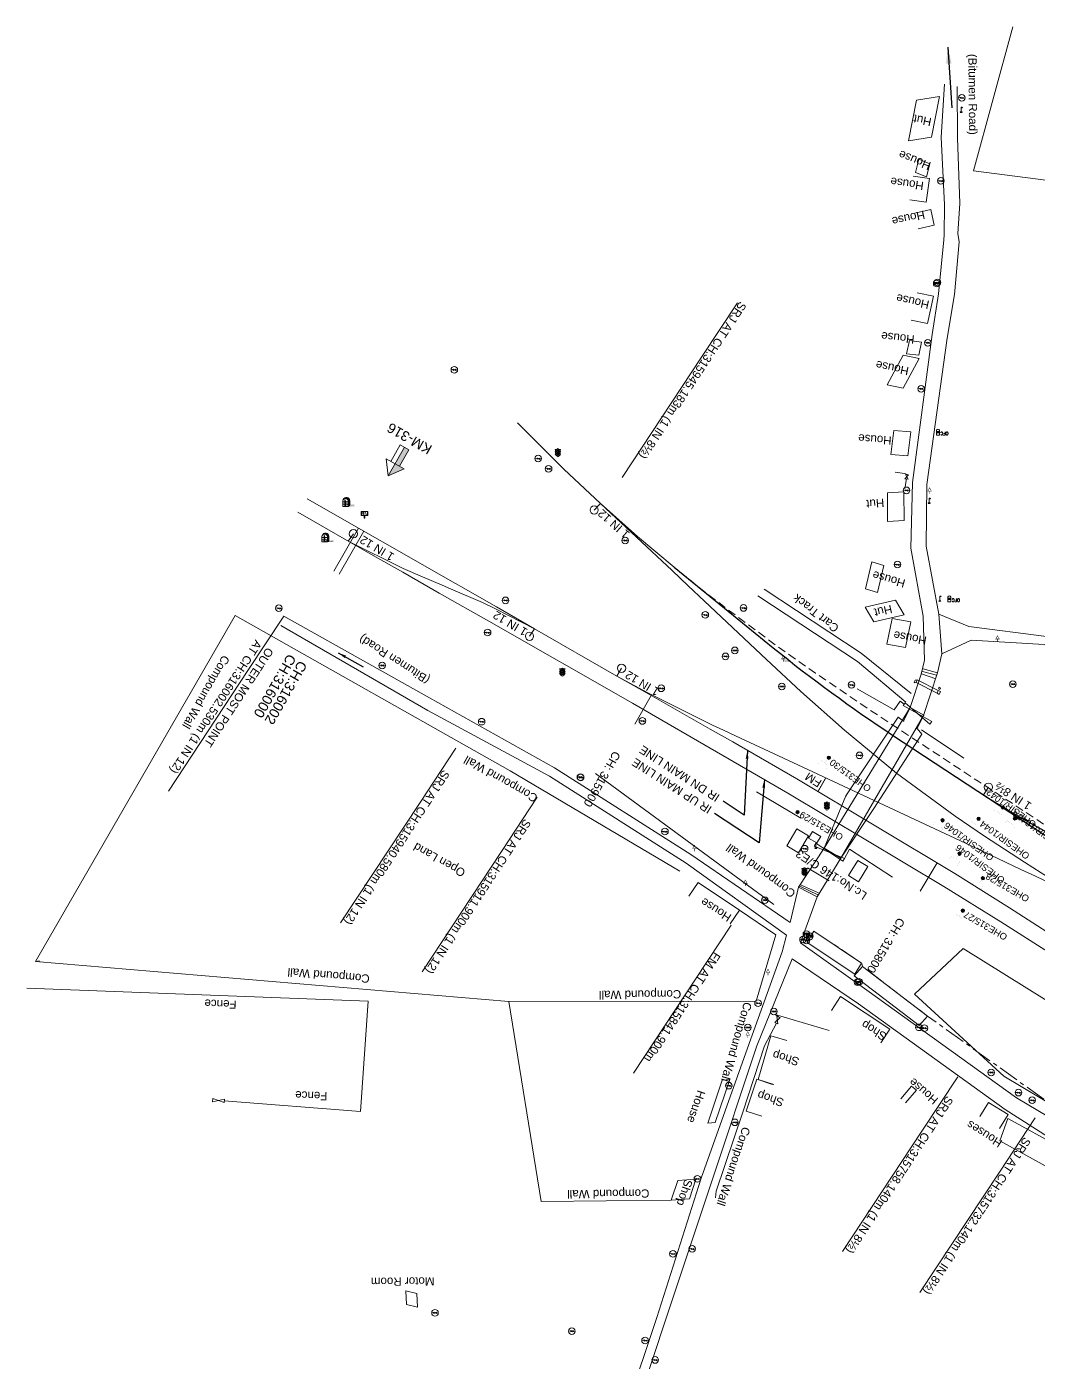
# Model space of a CAD drawing. Header units: metres. Extents: x 628572 to 650094, y 3375792 to 3391117.
# Drawn here: x 631745.7 to 632051.1, y 3388908.8 to 3389312.2 of the extents above; entities that cross this region are included whole.
import ezdxf
from ezdxf.enums import TextEntityAlignment as Align

# ---------------------------------------------------------------- set-up
doc = ezdxf.new("R2010")
doc.units = ezdxf.units.M
doc.header["$MEASUREMENT"] = 0
doc.linetypes.add('CENTER', pattern=[2, 1.25, -0.25, 0.25, -0.25])
doc.linetypes.add('DASHED', pattern=[0.75, 0.5, -0.25])
for name, color, linetype, lineweight in [('30-9-16P', 53, 'Continuous', 0), ('Arch', 7, 'Continuous', 0), ('Cart Track', 34, 'Continuous', 0), ('Commercial Building Pucca', 251, 'Continuous', 0), ('Compound Wall', 251, 'Continuous', 0), ('Electric Pole', 251, 'Continuous', 0), ('ELECTRIC_POLE', 251, 'Continuous', 0), ('Exg track', 7, 'Continuous', 0), ('Existing Chainage', 7, 'Continuous', 0), ('Existing IR Track', 143, 'Continuous', 0), ('Existing Railway Boundary', 7, 'CENTER', 0), ('Fence', 251, 'FENCELINE1', 0), ('Gate', 251, 'Continuous', 0), ('Govt buliding', 251, 'Continuous', 0), ('Grill', 251, 'Continuous', 0), ('Hut', 251, 'Continuous', 0), ('KILOMETER_STONE', 251, 'Continuous', 0), ('KM STONE', 7, 'Continuous', 0), ('Lamp_Post', 7, 'Continuous', 0), ('NAME_BOARD', 251, 'Continuous', 0), ('Ofc Pillar', 7, 'Continuous', 0), ('OHE MAST', 8, 'Continuous', 0), ('Pavers', 7, 'Continuous', 0), ('Religious_Place', 251, 'Continuous', 0), ('Residential Building Pucca', 251, 'Continuous', 0), ('Residential Building Semipucca', 251, 'Continuous', 0), ('SH.NOS', 8, 'Continuous', 0), ('Sign Board', 251, 'Continuous', 0), ('SIGN_BOARD', 251, 'Continuous', 0), ('SIGNAL_POST', 251, 'Continuous', 0), ("SIRHIND STN SRJ's", 251, 'Continuous', 0), ('Subroad Edge', 34, 'Continuous', 0), ('Telephone_Pole', 8, 'Continuous', 0), ('Text', 251, 'Continuous', 0), ('Water Logged Area', 5, 'Continuous', 0)]:
    doc.layers.add(name, color=color, linetype=linetype, lineweight=lineweight)
doc.layers.add('IR PROPOSALS', color=190, linetype='Continuous')
doc.styles.add('CUT-FILL', font='cut-fill.shx', dxfattribs={"height": 2})
doc.styles.add('NB', font='swissbo.ttf', dxfattribs={"height": 1.5})
doc.styles.add('notes', font='romans.shx', dxfattribs={"height": 2})
doc.styles.get("Standard").update_dxf_attribs({"font": 'arial.ttf'})
doc.styles.add('Style-Arial', font='arial.ttf')
doc.styles.add('Text', font='arial.ttf', dxfattribs={"height": 2})
doc.linetypes.add('FENCELINE1', pattern='A,6.35,-2.54,[133,ltypeshp.shx,S=2.54,R=0,X=-2.54,Y=0],-2.54,25.4', length=36.83)
doc.dimstyles.new('ISO-25', dxfattribs={"dimtxt": 2.5, "dimasz": 2.5, "dimexe": 1.25, "dimexo": 0.625, "dimtad": 1, "dimtxsty": 'Standard', "dimcen": 2.5, "dimadec": 0, "dimazin": 0, "dimtfac": 1, "dimtmove": 0, "dimatfit": 3, "dimfxl": 1, "dimarcsym": 0})

# ---------------------------------------------------------------- blocks, each defined once
blk = doc.blocks.new('GT')
at = {"layer": 'Gate'}
for p, q in [((-0.5, -0.5), (-0.5, 0.5)), ((-0.5, 0.5), (0.5, -0.5)), ((0.5, 0.5), (0.5, -0.5))]:
    blk.add_line(p, q, dxfattribs=at)
at = {"layer": 'Gate', "flags": 128}
blk.add_lwpolyline([(0.5, 0.5), (-0.5, -0.5)], dxfattribs=at)
blk = doc.blocks.new('TSB')
at = {"const_width": 0.132, "flags": 128}
blk.add_lwpolyline([(-0.51, 0.84), (0.54, 0.84), (0, 1.85), (-0.51, 0.84)], close=True, dxfattribs=at)
at = {"const_width": 0.142, "flags": 128}
blk.add_lwpolyline([(0, 0.84), (0, 0)], dxfattribs=at)
blk = doc.blocks.new('TP')
at = {"layer": 'Telephone_Pole'}
blk.add_hatch(color=8, dxfattribs=at).paths.add_polyline_path([(0.49, 0.08, -0.516403), (0.5, 0.04, 0.157799), (0.42, -0.19, 0.257253), (0.43, -0.21), (0.7, -0.4, 0.297943), (0.73, -0.4, 0.213635), (0.94, -0.09, 0.292624), (0.86, 0.1, 0.314672), (-0.86, 0.1, 0.297888), (-0.94, -0.1, 0.205841), (-0.73, -0.4, 0.297943), (-0.7, -0.4), (-0.43, -0.21, 0.257253), (-0.42, -0.19, 0.155164), (-0.5, 0.04, -0.510878), (-0.49, 0.08, -0.167449)])
at = {"layer": 'Telephone_Pole', "color": 8}
for p, q in [((-0.7, -0.4), (-0.43, -0.21)), ((0.7, -0.4), (0.43, -0.21))]:
    blk.add_line(p, q, dxfattribs=at)
blk.add_circle((0, 0), 1.03, dxfattribs=at)
for centre, radius, start, end in [((0.01, -1.13), 1.5, 55.3659, 125.2353), ((-0.48, 0.05), 0.0243, 109.2181, 217.464), ((-0.82, -0.21), 0.402, 2.1844, 37.464), ((0.01, -1.34), 1.5, 71.1943, 109.2181), ((0.82, -0.21), 0.402, 141.9464, 177.8156), ((0.48, 0.06), 0.0243, 321.9464, 71.1943), ((0.75, -0.06), 0.194, 350.1231, 55.3659), ((-0.44, -0.19), 0.0258, 304.4776, 2.1844), ((0.44, -0.19), 0.0258, 177.8156, 235.5224), ((0.72, -0.38), 0.0258, 235.5224, 301.8866), ((0.49, -0.01), 0.462, 301.8866, 350.1231)]:
    blk.add_arc(centre, radius, start, end, dxfattribs=at)
for p in [(-0.44, -0.22), (0.44, -0.22)]:
    blk.add_point(p, dxfattribs=at)
blk = doc.blocks.new('SIG')
for color, points in [(1, [(-0.22, 0.42, 0.180295), (-0.01, 0.33, -0.00255), (0.01, 0.33, -0.00255), (0.02, 0.33, 0.180295), (0.23, 0.42, -0.002654), (0.25, 0.44, 0.184495), (0.33, 0.65, 1.000001), (-0.32, 0.65, 0.184495), (-0.24, 0.44, -0.002654)]), (2, [(0.23, -0.23, -0.002654), (0.25, -0.21, 0.184495), (0.33, 0.01, 1.000001), (-0.32, 0.01, 0.184495), (-0.24, -0.21, -0.002654), (-0.22, -0.23, 0.180295), (-0.01, -0.32, -0.00255), (0.01, -0.32, -0.00255), (0.02, -0.32, 0.180295)]), (3, [(0.23, -0.88, -0.002654), (0.25, -0.86, 0.184495), (0.33, -0.64, 1.000001), (-0.32, -0.64, 0.184495), (-0.24, -0.86, -0.002654), (-0.22, -0.88, 0.395599)])]:
    blk.add_hatch(color=color).paths.add_polyline_path(points)
for p, q in [((-0.31, 0.98), (-0.32, -0.9)), ((0.33, -0.9), (0.32, 0.98))]:
    blk.add_line(p, q)
at = {"flags": 128}
for points in [[(-0.31, 0.98), (-0.81, 0.98, 0.198758), (-0.42, 0.41, 0.003814), (-0.31, 0.39)], [(-0.31, 0.33), (-0.81, 0.33, 0.198758), (-0.42, -0.23, 0.003727), (-0.32, -0.26)], [(0.32, 0.98), (0.82, 0.98, -0.198758), (0.44, 0.41, -0.003814), (0.32, 0.39)], [(0.32, 0.33), (0.82, 0.33, -0.198758), (0.44, -0.23, -0.003727), (0.33, -0.26)], [(-0.32, -0.32), (-0.81, -0.32, 0.198758), (-0.42, -0.88, 0.003639), (-0.32, -0.9)], [(0.33, -0.32), (0.82, -0.32, -0.198758), (0.44, -0.88, -0.003639), (0.33, -0.9)]]:
    blk.add_lwpolyline(points, format="xyb", dxfattribs=at)
for centre, radius, start, end in [((0.01, 0.91), 0.324, 12.4049, 167.5951), ((0.01, 0.81), 0.357, 27.7578, 152.2422), ((0.01, -0.9), 0.324, 181.4572, 358.5428)]:
    blk.add_arc(centre, radius, start, end)
blk = doc.blocks.new('OFC')
at = {"ltscale": 5}
for p, q in [((-0.46, 0), (-0.46, 1.23)), ((-0.46, 0), (0.46, 0)), ((0.46, 0), (0.46, 1.23))]:
    blk.add_line(p, q, dxfattribs=at)
at = {"extrusion": (-1, -8.21066e-11, 0), "elevation": 0.34, "flags": 128}
blk.add_lwpolyline([(-1.13, 1.23), (-1.13, 0), (-0.77, 0), (-0.77, 1.23), (-1.13, 1.23)], close=True, dxfattribs=at)
at = {"extrusion": (-2.00765e-10, 1, 0), "elevation": 1.13, "flags": 128}
blk.add_lwpolyline([(-0.38, 1.23), (-0.38, 0), (0.34, 0), (0.34, 1.23), (-0.38, 1.23)], close=True, dxfattribs=at)
at = {"flags": 128}
blk.add_lwpolyline([(0.38, 1.13), (0.38, 0.77), (-0.34, 0.77), (-0.34, 1.13), (0.38, 1.13)], close=True, dxfattribs=at)
at = {"elevation": 1.23, "flags": 128}
blk.add_lwpolyline([(0.38, 0.77), (0.38, 1.13), (-0.34, 1.13), (-0.34, 0.77), (0.38, 0.77)], close=True, dxfattribs=at)
at = {"extrusion": (-8.0306e-11, -1, 0), "elevation": -0.77, "flags": 128}
blk.add_lwpolyline([(-0.34, 1.23), (-0.34, 0), (0.38, 0), (0.38, 1.23), (-0.34, 1.23)], close=True, dxfattribs=at)
at = {"extrusion": (1, -3.28427e-10, 0), "elevation": 0.38, "flags": 128}
blk.add_lwpolyline([(0.77, 1.23), (0.77, 0), (1.13, 0), (1.13, 1.23), (0.77, 1.23)], close=True, dxfattribs=at)
at = {"ltscale": 5}
blk.add_arc((0, 1.36), 0.48, 343.8979, 196.1021, dxfattribs=at)
at = {"ltscale": 5, "style": 'notes'}
blk.add_text('OFC', height=0.246, rotation=0, dxfattribs=at).set_placement((-0.33, 0.84))
at = {"style": 'notes'}
blk.add_text('OFC', height=0.937, rotation=180, dxfattribs=at).set_placement((3.18, 0.99, -359.18))
blk = doc.blocks.new('LP')
at = {"flags": 128}
for points in [[(0, 0), (0, 1.5)], [(0.25, 1.35), (0.44, 1.35)]]:
    blk.add_lwpolyline(points, dxfattribs=at)
for centre, radius, start, end in [((0.07, 0.99), 0.519, 57.6425, 97.3165), ((0.34, 1.33), 0.094, 11.7012, 168.0476)]:
    blk.add_arc(centre, radius, start, end)
at = {"extrusion": (0, 0, -1)}
blk.add_ellipse((0, 0.01), major_axis=(0.308, 0), ratio=0.400495, dxfattribs=at)
blk.add_ellipse((0.35, 1.36), major_axis=(0.0017, 0.0438), ratio=0.461056, start_param=1.74022, end_param=4.575836)
blk = doc.blocks.new('EP')
blk.add_hatch(color=8).paths.add_polyline_path([(0.31, -0.24), (0.31, 0), (-0.31, -0.19), (-0.31, 0.07), (-0.93, -0.01), (-0.21, 0.16), (-0.21, -0.05), (0.43, 0.15), (0.41, -0.1), (0.94, -0.01)])
at = {"color": 8}
for p, q in [((-0.93, -0.01), (-0.21, 0.16)), ((-0.31, 0.07), (-0.93, -0.01)), ((-0.31, -0.19), (-0.31, 0.07)), ((0.31, 0), (-0.31, -0.19)), ((-0.21, 0.16), (-0.21, -0.05)), ((-0.21, -0.05), (0.43, 0.15)), ((0.31, -0.24), (0.31, 0)), ((0.43, 0.15), (0.41, -0.1)), ((0.94, -0.01), (0.31, -0.24)), ((0.41, -0.1), (0.94, -0.01))]:
    blk.add_line(p, q, dxfattribs=at)
blk.add_circle((0, 0), 1, dxfattribs=at)
blk = doc.blocks.new('OHE MAST')
h = blk.add_hatch(color=256)
edge = h.paths.add_edge_path()
edge.add_arc((0, 0), 0.514, 0, 360)
at = {"const_width": 0.01, "flags": 128}
for points in [[(1.5, 3.5), (1.5, 2), (-1.5, 2), (-1.5, 3.5)], [(0, 2), (0, 0)]]:
    blk.add_lwpolyline(points, dxfattribs=at)
blk.add_circle((0, 0), 0.514)
blk = doc.blocks.new('KM POST PLAN')
h = blk.add_hatch(color=256)
h.paths.add_polyline_path([(-6.25, -8.47), (0, 0), (0, -8.47), (-3, -8.47)], flags=16)
h.paths.add_polyline_path([(-3, -20), (-3, -8.47), (0, -8.47), (0, -20)], flags=16)
at = {"flags": 128}
for points in [[(0, 0), (-6.25, -8.47), (6.25, -8.47)], [(0, 0), (0, -20)], [(0, 0), (6.25, -8.47)], [(3, -8.47), (3, -20), (-3, -20), (-3, -8.47)]]:
    blk.add_lwpolyline(points, dxfattribs=at)
blk = doc.blocks.new('KMS')
blk.add_hatch(color=256).paths.add_polyline_path([(0.84, 1.71), (0.84, 0), (1.28, 0.25), (1.28, 1.71, 0.82134), (-0.65, 2.08, -0.601821)])
at = {"flags": 128}
for points in [[(-0.84, 0), (-0.84, 1.71)], [(-0.84, 1.38), (0.84, 1.38)], [(-0.84, 0.64), (0.84, 0.64)], [(-0.84, 0), (0.84, 0)], [(0.84, 0), (0.84, 1.71)], [(0.84, 0), (1.28, 0.25)], [(1.28, 0.25), (1.28, 1.71)]]:
    blk.add_lwpolyline(points, dxfattribs=at)
for centre, radius, start, end in [((0, 1.5), 0.867, 14.1462, 165.8538), ((0.28, 1.7), 1, 0.4859, 158.6661)]:
    blk.add_arc(centre, radius, start, end)
at = {"style": 'notes'}
for s, p in [('S', (-0.25, 0.09)), ('K', (-0.25, 1.58)), ('M', (-0.25, 0.81))]:
    blk.add_text(s, height=0.391, dxfattribs=at).set_placement(p)
blk = doc.blocks.new('NB')
for p, q in [((-0.98, 0.82), (-0.98, 1.98)), ((-0.98, 1.98), (0.98, 1.98)), ((-0.98, 0.82), (0.98, 0.82)), ((-0.13, 0.82), (-0.13, 0)), ((-0.13, 0), (0.13, 0)), ((0.13, 0.82), (0.13, 0)), ((0.98, 1.98), (0.98, 0.82))]:
    blk.add_line(p, q)
at = {"style": 'NB', "width": 1.025371}
blk.add_text('NB', height=0.988, rotation=180, dxfattribs=at).set_placement((-0.02, 1.38), align=Align.MIDDLE_CENTER)
blk = doc.blocks.new('TSB15')
at = {"layer": 'SH.NOS', "const_width": 0.132, "flags": 128}
blk.add_lwpolyline([(-0.46, 0.79), (0.59, 0.79), (0.05, 1.8), (-0.46, 0.79)], close=True, dxfattribs=at)
at = {"layer": 'SH.NOS', "const_width": 0.142, "flags": 128}
blk.add_lwpolyline([(0.05, 0.79), (0.05, -0.05)], dxfattribs=at)
at = {"layer": 'SH.NOS', "insert": (-0.11, 0.93), "char_height": 0.2, "attachment_point": 7, "line_spacing_factor": 0.6, "style": 'CUT-FILL'}
blk.add_mtext('15', dxfattribs=at)

msp = doc.modelspace()

# ---------------------------------------------------------------- linework, layer by layer
at = {"layer": 'Arch', "flags": 128}
for points in [[(632014.253, 3389114.17), (632013.642, 3389114.076), (632013.952, 3389114.853), (632014.5717, 3389114.9483), (632014.253, 3389114.17)], [(632021.221, 3389110.539), (632020.571, 3389110.872), (632020.913, 3389111.736), (632021.5631, 3389111.403), (632021.221, 3389110.539)], [(632021.417, 3389112.692), (632021.591, 3389112.235), (632021.204, 3389112.056), (632021.03, 3389112.513), (632021.417, 3389112.692)]]:
    msp.add_lwpolyline(points, close=True, dxfattribs=at)
for points in [[(632020.571, 3389110.872), (632014.253, 3389114.17)], [(632014.5717, 3389114.9483), (632020.913, 3389111.736)], [(631981.428, 3389058.183), (631988.008, 3389054.245)]]:
    msp.add_lwpolyline(points, dxfattribs=at)
at = {"layer": 'Cart Track', "flags": 128}
for points in [[(631968.365, 3389142.342), (631997.614, 3389122.959), (632012.699, 3389110.777)], [(632011.132, 3389108.201), (631996.591, 3389120.51), (631966.47, 3389140.275)]]:
    msp.add_lwpolyline(points, dxfattribs=at)
at = {"layer": 'Commercial Building Pucca', "flags": 128}
for points in [[(631988.6524, 3389015.0946), (631991.403, 3389019.27), (632006.296, 3389009.459), (632003.5454, 3389005.2836)], [(631971.3103, 3388992.7791), (631966.515, 3388994.195), (631970.419, 3389007.417), (631975.2143, 3389006.0011)], [(631967.6371, 3388983.1271), (631962.897, 3388984.718), (631966.113, 3388994.3), (631970.8531, 3388992.7091)]]:
    msp.add_lwpolyline(points, dxfattribs=at)
for points in [[(631947.758, 3388964.162), (631945.806, 3388958.23), (631940.316, 3388957.802), (631942.271, 3388963.7432), (631947.758, 3388964.162)], [(631860.227, 3388930.383), (631863.49, 3388929.601), (631863.68, 3388925.489), (631860.4001, 3388926.2751), (631860.227, 3388930.383)]]:
    msp.add_lwpolyline(points, close=True, dxfattribs=at)
at = {"layer": 'Compound Wall', "flags": 128}
for points in [[(632043.472, 3389312.176), (632031.603, 3389268.695)], [(632086.176, 3389261.629), (632031.603, 3389268.695)], [(632007.958, 3389177.687), (632010.691, 3389177.214), (632011.49, 3389176.913)], [(632011.297, 3389175.596), (632010.827, 3389172.768)], [(631942.903, 3389057.134), (631891.712, 3389087.501), (631808.663, 3389134.362), (631748.327, 3389029.844), (631891.236, 3389017.762), (631965.933, 3389017.853)], [(631917.412, 3389086.619), (631971.277, 3389047.079)], [(631960.87, 3389045.418), (631971.858, 3389037.956), (631965.933, 3389017.853)], [(631891.236, 3389017.762), (631901.052, 3388957.431)], [(631972.691, 3389013.15), (631971.702, 3389013.868)], [(631971.702, 3389013.868), (631988.012, 3389009.037)], [(631961.906, 3388984.341), (631968.45, 3389004.46), (631972.045, 3389011.262)], [(631953.723, 3388958.55), (631953.903, 3388960.542), (631961.906, 3388984.341)], [(631940.315, 3388957.802), (631901.052, 3388957.431)]]:
    msp.add_lwpolyline(points, dxfattribs=at)
at = {"layer": 'Exg track', "const_width": 0.3, "flags": 128}
msp.add_lwpolyline([(631986.9595, 3389085.3227), (631984.6152, 3389081.2031)], dxfattribs=at)
at = {"layer": 'Existing Chainage', "color": 7, "linetype": 'Continuous', "lineweight": 13, "flags": 128}
for points in [[(631838.4238, 3389147.7296), (631845.8549, 3389160.7595)], [(631838.4238, 3389147.7296), (631845.8549, 3389160.7595)], [(631840.0338, 3389146.8114), (631847.4648, 3389159.8413)], [(631929.3341, 3389101.5349), (631934.2861, 3389110.2227)], [(632015.4149, 3389051.0832), (632020.556, 3389059.6604)]]:
    msp.add_lwpolyline(points, dxfattribs=at)
at = {"layer": 'Existing IR Track', "flags": 128}
for points in [[(632063.6762, 3389049.2281), (632055.4502, 3389054.5404), (632052.0201, 3389056.6546), (632046.9664, 3389059.8373), (632034.8599, 3389067.7192), (632026.0695, 3389073.732), (632008.348, 3389086.7936), (631992.608, 3389099.7488), (631979.4824, 3389111.4118), (631969.1131, 3389121.0532), (631950.3516, 3389138.6669), (631945.4004, 3389143.2853), (631940.5577, 3389147.9356), (631929.8291, 3389158.0151), (631918.914, 3389168.1831), (631907.8921, 3389178.5534), (631893.923, 3389192.529)], [(632253.5851, 3388908.3993), (632236.3854, 3388919.6688), (632219.0787, 3388931.0083), (632204.4192, 3388940.5301), (632200.5006, 3388943.1461), (632179.8567, 3388956.6531), (632157.3016, 3388971.4724), (632120.3603, 3388995.6049), (632077.6404, 3389023.4441), (632042.4428, 3389046.0532), (632025.9109, 3389056.4508), (631978.2149, 3389085.0394), (631958.8702, 3389096.1914), (631952.0938, 3389100.0722), (631933.0273, 3389110.9402), (631923.9311, 3389116.0951), (631899.045, 3389130.3442), (631887.5684, 3389136.9402), (631883.8246, 3389139.1164), (631877.6655, 3389142.6211), (631875.1965, 3389144.0257), (631830.39, 3389169.5793)], [(632250.9502, 3388904.3483), (632233.7452, 3388915.6501), (632216.5524, 3388926.9438), (632201.8666, 3388936.5715), (632198.0489, 3388939.1226), (632177.336, 3388952.7215), (632155.2632, 3388967.249), (632153.3012, 3388968.5193), (632147.2393, 3388972.472), (632133.7091, 3388981.3723), (632123.264, 3388988.1566), (632117.2553, 3388992.0973), (632075.2759, 3389019.3546), (632039.8581, 3389041.8145), (632022.6351, 3389052.541), (631975.5116, 3389080.7616), (631928.6462, 3389107.862), (631885.2207, 3389132.6568), (631870.272, 3389141.1048), (631859.2413, 3389147.4309), (631850.9983, 3389152.1109), (631827.5319, 3389165.5627)], [(631941.1499, 3389148.9734), (631930.1104, 3389158.2604), (631918.914, 3389168.1831)], [(631899.045, 3389130.3442), (631887.2748, 3389136.4091), (631883.3328, 3389138.289), (631873.696, 3389142.4297), (631871.1209, 3389143.5363), (631865.1952, 3389146.0424), (631859.3409, 3389148.5805), (631842.8183, 3389156.7999)], [(632055.0799, 3389053.3626), (632050.2428, 3389055.6364), (632045.8334, 3389057.7005), (632032.1441, 3389064.2313), (631980.0752, 3389088.5362), (631959.7025, 3389098.0497), (631956.0905, 3389099.7167), (631952.756, 3389101.264), (631933.26, 3389111.032), (631923.9311, 3389116.0951)]]:
    msp.add_lwpolyline(points, dxfattribs=at)
at = {"layer": 'Existing IR Track', "color": 88, "linetype": 'DASHED', "ltscale": 5, "flags": 128}
msp.add_lwpolyline([(632215.8653, 3388964.5698), (632205.6494, 3388971.3025), (632194.579, 3388978.5488), (632193.3602, 3388979.3702), (632181.497, 3388987.0981), (632175.4052, 3388991.0953), (632170.8991, 3388994.0133), (632170.1832, 3388994.4824), (632136.5674, 3389016.4935), (632091.2566, 3389046.1114), (632073.673, 3389057.6973), (632070.6552, 3389059.7262), (632059.9717, 3389066.6605), (632058.2749, 3389067.7117), (632052.9563, 3389071.2422), (632042.9082, 3389077.8626), (632033.0007, 3389084.3152), (632014.9989, 3389096.1121), (631998.1827, 3389107.2471), (631983.8411, 3389116.9805), (631972.3436, 3389125.0506), (631951.687, 3389140.4632), (631946.3776, 3389144.7274), (631941.1499, 3389148.9734)], dxfattribs=at)
at = {"layer": 'Existing Railway Boundary', "ltscale": 5, "flags": 128}
msp.add_lwpolyline([(631983.38, 3389039.032), (631997.7807, 3389029.4226), (631998.0481, 3389028.4172), (632017.689, 3389013.381), (632054.7643, 3388986.9088), (632106.6339, 3388955.856), (632154.9467, 3388925.0992), (632230.8669, 3388875.9972), (632261.2753, 3388857.0709), (632290.5359, 3388840.2738), (632385.6616, 3388776.6365), (632400.5735, 3388766.5357), (632397.5375, 3388762.1235), (632395.5364, 3388759.1088), (632389.2973, 3388750.367), (632386.7075, 3388746.9674), (632380.0799, 3388739.4039), (632361.8258, 3388715.063), (632365.1364, 3388712.5802), (632373.8273, 3388706.8724), (632388.4278, 3388697.2834), (632403.5607, 3388687.3436), (632418.7904, 3388677.3402), (632434.5002, 3388667.0345), (632450.2517, 3388656.7014), (632466.7864, 3388645.8571), (632483.3195, 3388635.0137), (632501.7611, 3388622.9148), (632520.2525, 3388610.7831), (632536.8197, 3388599.9238), (632553.3588, 3388589.0829), (632565.8495, 3388580.885), (632578.4671, 3388572.604), (632596.9196, 3388560.5289), (632615.4939, 3388548.3741), (632635.6038, 3388535.295), (632652.8405, 3388523.9973), (632669.9946, 3388512.743), (632686.4084, 3388501.9869), (632696.8068, 3388495.1588), (632732.8678, 3388550.0585), (632815.552, 3388494.313), (632865.8266, 3388462.6693), (632954.7858, 3388408.1832), (633025.1519, 3388369.9037), (633056.7277, 3388353.8904), (633065.1399, 3388349.0145), (633088.5914, 3388328.9973), (633152.5885, 3388273.22), (633202.5468, 3388242.3953), (633264.4413, 3388204.6969), (633318.529, 3388171.7998), (633353.1394, 3388148.7029), (633406.9301, 3388112.3266), (633420.502, 3388103.4378), (633436.8123, 3388092.7008), (633466.2362, 3388073.356), (633479.8402, 3388064.4269), (633497.3225, 3388052.9837), (633514.7073, 3388041.6043), (633531.7969, 3388030.3277), (633546.129, 3388020.9518), (633562.4852, 3388010.2117), (633576.5949, 3388000.9466), (633594.4174, 3387989.2137), (633606.8568, 3387981.0241), (633607.7091, 3387982.3188), (633610.8424, 3387980.256), (633626.8506, 3387969.7582), (633642.9494, 3387959.201), (633660.1619, 3387947.8844), (633677.4438, 3387936.5221), (633693.0899, 3387926.2037), (633708.7685, 3387915.8637), (633726.0343, 3387904.4973), (633743.3468, 3387893.1002), (633758.2779, 3387883.3197), (633773.1647, 3387873.5681), (633789.2894, 3387862.9617), (633805.4356, 3387852.3412), (633820.4764, 3387842.4668), (633835.4704, 3387832.6232), (633852.0416, 3387821.7432), (633886.4734, 3387799.1411), (633904.4207, 3387787.3621), (633919.3393, 3387777.5707), (633934.3023, 3387767.7502), (633949.6629, 3387757.6969), (633964.9235, 3387747.7091), (633980.0551, 3387737.7098), (633995.2041, 3387727.6988), (634012.3387, 3387716.4289), (634029.3333, 3387705.2512), (634045.5362, 3387694.5849), (634061.6293, 3387683.9862), (634078.9907, 3387672.5929), (634096.3149, 3387661.224), (634113.1506, 3387650.1721), (634130.0059, 3387639.1072), (634145.8823, 3387628.6414), (634161.8963, 3387618.085), (634177.8703, 3387607.6107), (634193.7633, 3387597.1895), (634209.9993, 3387586.506), (634226.097, 3387575.9134), (634243.1652, 3387564.6955), (634260.1615, 3387553.5249), (634275.6177, 3387543.3646), (634291.1318, 3387533.1662), (634296.8083, 3387529.4449), (634291.9143, 3387522.0113), (634301.9583, 3387515.4268), (634317.7028, 3387505.1053), (634344.1271, 3387487.7818), (634370.6963, 3387470.3636), (634386.1901, 3387460.3813), (634401.9429, 3387450.229), (634426.4972, 3387434.0857), (634451.3792, 3387417.727), (634475.9114, 3387401.5928), (634500.3759, 3387385.5031), (634523.6732, 3387370.1555), (634547.0997, 3387354.7227), (634564.8006, 3387343.068), (634582.571, 3387331.3674), (634601.3879, 3387318.9723), (634620.2858, 3387306.5238), (634639.3106, 3387294.0156), (634658.1243, 3387281.6461), (634679.4814, 3387267.2836), (634702.026, 3387254.0413), (634712.9167, 3387246.4104), (634726.0042, 3387238.4627), (634737.8854, 3387230.0656), (634750.9438, 3387221.7267), (634764.9008, 3387212.4131), (634775.612, 3387204.6159), (634789.3703, 3387195.959), (634801.4607, 3387188.869), (634814.7172, 3387180.8194), (634815.4987, 3387180.2694), (634827.9598, 3387171.3498), (634840.5994, 3387164.128), (634854.2176, 3387155.5292), (634871.8787, 3387143.9515), (634877.6173, 3387139.7695), (634887.5373, 3387132.4757), (634902.4262, 3387121.5277), (634921.3448, 3387107.4791), (634940.6674, 3387093.1306), (634962.2421, 3387077.0753), (634984.1126, 3387060.8), (635000.5185, 3387048.6195), (635017.0238, 3387036.3652), (635035.7455, 3387022.426), (635054.4369, 3387008.5092), (635082.1937, 3386987.9155), (635109.8573, 3386967.3911), (635134.2436, 3386949.2611), (635158.5309, 3386931.2047), (635180.7563, 3386914.7058), (635202.7867, 3386898.3516), (635206.1213, 3386895.8016), (635211.1242, 3386892.0437), (635230.1367, 3386877.9281), (635249.207, 3386863.7701), (635270.9723, 3386847.61), (635292.819, 3386831.3895), (635313.1117, 3386816.3456), (635333.3618, 3386801.3334), (635352.372, 3386787.2182), (635371.5331, 3386772.9909), (635390.4616, 3386758.9197), (635409.8226, 3386744.527), (635427.2062, 3386731.6093), (635445.0434, 3386718.3546), (635461.6171, 3386706.0794), (635478.4695, 3386693.5976), (635493.4196, 3386682.4884), (635508.6023, 3386671.2062), (635518.0063, 3386664.2196), (635527.5618, 3386657.1206), (635543.461, 3386645.2907), (635559.7145, 3386633.1978), (635591.676, 3386610.2688), (635606.0755, 3386599.5015), (635620.6466, 3386588.6057), (635636.5434, 3386576.7606), (635652.3995, 3386564.9458), (635668.2493, 3386553.1365), (635683.9787, 3386541.4169), (635700.2614, 3386528.9886), (635716.7419, 3386516.4094), (635732.9183, 3386504.3569), (635749.0007, 3386492.3748), (635764.9276, 3386480.5277), (635780.91, 3386468.6394), (635796.8963, 3386456.7694), (635812.8908, 3386444.8934), (635829.3631, 3386432.6938), (635845.7912, 3386420.527), (635861.6814, 3386408.7334), (635877.6317, 3386396.8953), (635893.2055, 3386385.3425), (635908.8769, 3386373.7174), (635925.058, 3386361.6972), (635941.2668, 3386349.6564), (635956.6865, 3386338.1889), (635972.0823, 3386326.7391), (635987.7899, 3386315.0493), (636003.5308, 3386303.3347), (636019.0977, 3386291.765), (636034.6476, 3386280.2079), (636050.7681, 3386268.2256), (636066.8961, 3386256.2378), (636083.1084, 3386244.1987), (636099.3561, 3386232.1333), (636114.134, 3386221.1471), (636147.8198, 3386196.1265), (636166.7058, 3386182.1085), (636182.4635, 3386170.4111), (636198.2037, 3386158.7268), (636214.3364, 3386146.7471), (636230.3919, 3386134.8247), (636230.9614, 3386134.4025), (636228.154, 3386130.995), (636300.9317, 3386076.4069), (636382.1931, 3386014.4435), (636463.0816, 3385952.0584), (636544.2755, 3385889.3268), (636568.8921, 3385871.1182), (636613.4471, 3385839.7025), (636628.0709, 3385853.6506), (636650.5128, 3385835.4717), (636693.9069, 3385800.1065), (636686.7095, 3385790.4003), (636696.0629, 3385782.3378), (636710.473, 3385769.9165), (636766.0138, 3385726.4206), (636849.4668, 3385668.9836), (636931.64, 3385608.8479), (637013.8419, 3385548.1951), (637096.6082, 3385488.6336), (637121.9489, 3385470.2058), (637176.9181, 3385426.1737), (637258.1753, 3385363.4078), (637340.1494, 3385301.7514), (637422.2947, 3385241.0852), (637447.0788, 3385223.2045), (637528.2227, 3385160.8768), (637610.9552, 3385100.7612), (637694.8717, 3385041.953), (637753.3499, 3385002.2846), (637771.5944, 3384989.982), (637771.5944, 3384979.4924), (637852.0915, 3384922.0343), (637935.0162, 3384862.0714), (637993.4351, 3384821.4573), (638019.0158, 3384803.2052), (638102.4107, 3384745.0584), (638178.9785, 3384688.3398), (638237.6603, 3384636.8079), (638344.701, 3384557.2221), (638427.4112, 3384496.8586), (638508.4228, 3384435.5926), (638565.3238, 3384391.9743), (638589.782, 3384373.2765), (638631.8324, 3384337.8543), (638619.2503, 3384320.7689), (638700.6253, 3384258.2275), (638758.2306, 3384210.1286), (638748.4263, 3384194.4881), (638832.9819, 3384135.241), (638898.2751, 3384089.8354), (638910.685, 3384104.7359), (638994.0238, 3384045.8483), (639077.2216, 3383986.384), (639102.1383, 3383968.0886), (639159.8745, 3383926.5901), (639184.8741, 3383908.5552), (639242.6613, 3383867.4991), (639268.1519, 3383849.1332), (639327.9549, 3383811.5106), (639354.2186, 3383795.0507), (639414.5653, 3383756.9689), (639440.0428, 3383739.3736), (639498.3493, 3383699.1058), (639523.8465, 3383681.6785), (639574.9736, 3383646.7331), (639583.1624, 3383652.0276), (639689.1575, 3383571.5368), (639770.3529, 3383510.1038), (639826.8338, 3383467.0843), (639851.6063, 3383448.3401), (639907.8381, 3383405.1303), (639928.7552, 3383389.2727), (639932.4136, 3383385.8226), (639987.4639, 3383341.8457), (640012.7135, 3383323.0928), (640093.1273, 3383262.0565), (640171.8725, 3383196.1592), (640228.3322, 3383153.381), (640311.5957, 3383095.2106), (640394.8641, 3383036.2274), (640477.4145, 3382977.0386), (640559.1827, 3382915.4685), (640665.4567, 3382835.3045), (640720.6935, 3382789.5682), (640744.1896, 3382769.9043), (640801.5333, 3382727.7921), (640884.497, 3382668.355), (640967.4181, 3382609.4811), (641049.3321, 3382547.9775), (641130.842, 3382487.0083), (641212.6929, 3382426.3203), (641295.2397, 3382366.2732), (641377.1032, 3382305.6407), (641458.6913, 3382244.4694), (641539.788, 3382182.3426), (641622.1383, 3382122.0097), (641702.364, 3382062.6427), (641784.5528, 3382001.6936), (641867.0132, 3381941.5198), (641973.939, 3381862.1361), (642047.1447, 3381806.5386), (642111.3474, 3381756.247), (642135.5451, 3381737.1522), (642191.6481, 3381692.8805), (642216.3665, 3381674.0919), (642297.8377, 3381612.4104), (642380.4062, 3381552.4772), (642463.3246, 3381492.4122), (642545.7114, 3381431.7783), (642627.5896, 3381371.9523), (642710.042, 3381311.7191), (642794.2249, 3381254.3826), (642875.8129, 3381193.2771), (642956.3456, 3381130.3141), (643036.4583, 3381067.3443), (643117.185, 3381004.8095), (643172.4593, 3380960.8682), (643197.158, 3380942.1115), (643255.3116, 3380901.5691), (643282.0179, 3380885.9855), (643340.0019, 3380844.3971), (643414.9945, 3380785.1482), (643451.8986, 3380756.7808), (643532.8037, 3380694.4612), (643535.2972, 3380692.6635), (643551.2784, 3380680.8194), (643567.3357, 3380668.919), (643583.0638, 3380657.2952), (643598.7082, 3380645.7333), (643614.3081, 3380634.1892), (643630.1523, 3380622.4653), (643650.0814, 3380608.0318), (643669.585, 3380593.9065), (643682.7179, 3380584.1884), (643695.5222, 3380574.7117), (643709.3225, 3380564.4893), (643722.9637, 3380554.3847), (643737.887, 3380543.3483), (643752.8235, 3380532.3022), (643768.2592, 3380520.8389), (643783.7331, 3380509.3472), (643799.7855, 3380497.4973), (643815.9413, 3380485.5714), (643832.7782, 3380473.1288), (643849.7289, 3380460.6021), (643866.059, 3380448.5159), (643882.3496, 3380436.4589), (643898.3816, 3380424.7148), (643914.2305, 3380413.1048), (643929.3278, 3380401.9147), (643944.4267, 3380390.7231), (643959.7518, 3380379.1349), (643975.3902, 3380367.3097), (643987.907, 3380358.1055), (644000.1603, 3380349.0958), (644017.4569, 3380336.3184), (644034.4669, 3380323.7528), (644046.4455, 3380314.9727), (644249.4258, 3380165.3983), (644621.007, 3379887.6965), (644676.9944, 3379845.4482), (644702.8645, 3379825.9912), (644738.6024, 3379799.4801), (644742.2817, 3379796.7418), (644771.2557, 3379773.8192), (644804.6479, 3379750.2058), (644834.554, 3379728.6172), (644848.5372, 3379718.5093), (644863.2911, 3379707.9396), (644878.1999, 3379697.2589), (644893.8111, 3379686.127), (644909.381, 3379675.0245), (644918.4816, 3379668.5863), (644935.1691, 3379656.7791), (644907.7997, 3379620.3367), (644936.8456, 3379598.666), (644961.4527, 3379618.4234), (645145.9779, 3379481.4776), (645154.4712, 3379493.1591), (645276.7247, 3379402.534), (645270.2115, 3379393.7381), (645468.3754, 3379252.8811), (645478.6859, 3379267.1096), (645498.5589, 3379252.3702), (645510.5872, 3379243.9988), (645510.5872, 3379243.9988), (645531.3517, 3379228.922), (645544.8911, 3379218.91), (645549.0311, 3379215.8257)], dxfattribs=at)
at = {"layer": 'Fence'}
for points in [[(631846.529, 3388984.602), (631848.782, 3389017.93), (631745.719, 3389021.776)], [(631805.357, 3388987.784), (631846.529, 3388984.602)]]:
    msp.add_lwpolyline(points, dxfattribs=at)
at = {"layer": 'Govt buliding', "flags": 128}
for points in [[(631978.765, 3389062.74), (631981.738, 3389067.79), (631978.21, 3389069.907), (631975.2206, 3389064.8291), (631978.765, 3389062.74)], [(631984.288, 3389065.682), (631985.456, 3389067.613), (631982.963, 3389069.102), (631981.7948, 3389067.1707), (631984.288, 3389065.682)], [(631993.817, 3389055.806), (631996.598, 3389060.377), (631999.627, 3389058.538), (631996.8454, 3389053.9659), (631993.817, 3389055.806)]]:
    msp.add_lwpolyline(points, close=True, dxfattribs=at)
at = {"layer": 'Grill', "flags": 128}
for points in [[(632010.632, 3389107.587), (632009.399, 3389108.478), (632007.585, 3389105.878), (631996.484, 3389112.24)], [(632015.867, 3389099.832), (632028.622, 3389091.301)], [(631979.412, 3389073.122), (631966.071, 3389081.094)], [(632007.158, 3389055.396), (631994.092, 3389063.768), (631992.387, 3389060.583)]]:
    msp.add_lwpolyline(points, dxfattribs=at)
at = {"layer": 'Hut', "flags": 128}
for points in [[(632021.259, 3389291.095), (632018.908, 3389278.856), (632011.985, 3389277.752), (632014.3378, 3389290.0003), (632021.259, 3389291.095)], [(632005.565, 3389171.397), (632010.535, 3389171.76), (632010.609, 3389163.079), (632005.639, 3389162.716), (632005.565, 3389171.397)], [(631998.819, 3389136.915), (632007.989, 3389139.02), (632010.671, 3389134.531), (632001.495, 3389132.4246), (631998.819, 3389136.915)]]:
    msp.add_lwpolyline(points, close=True, dxfattribs=at)
at = {"layer": 'IR PROPOSALS', "linetype": 'Continuous', "lineweight": 0}
msp.add_line((632034.5916, 3389080.2596), (632036.0831, 3389082.5258), dxfattribs=at)
at = {"layer": 'IR PROPOSALS'}
for points in [[(631941.1499, 3389148.9734), (631971.12, 3389124.6313, 0.02530623), (632007.1561, 3389098.2714), (632233.4838, 3388949.6833)], [(632034.5916, 3389080.2596), (632034.5916, 3389080.2596, 0.04195624), (632068.8019, 3389061.6999), (632074.3774, 3389059.2552)]]:
    msp.add_lwpolyline(points, format="xyb", dxfattribs=at)
at = {"layer": 'IR PROPOSALS', "linetype": 'Continuous', "lineweight": 0}
msp.add_circle((632036.0831, 3389082.5258), 1.2487, dxfattribs=at)
at = {"layer": 'Pavers', "flags": 128}
msp.add_lwpolyline([(631991.56, 3389061.128), (631986.443, 3389064.139), (631993.031, 3389079.896), (632008.835, 3389103.644), (632010.436, 3389102.503), (632012.491, 3389106.55), (632016.525, 3389104.223), (632014.521, 3389100.204), (632015.922, 3389098.515), (632001.516, 3389076.1), (631991.56, 3389061.128)], close=True, dxfattribs=at)
at = {"layer": 'Pavers'}
for p in [(632012.487, 3389106.542), (632008.835, 3389103.644), (632010.436, 3389102.503), (632016.525, 3389104.223), (632014.521, 3389100.204), (632015.922, 3389098.515), (631993.031, 3389079.896), (632001.516, 3389076.1), (631986.443, 3389064.139), (631991.554, 3389061.129)]:
    msp.add_point(p, dxfattribs=at)
at = {"layer": 'Religious_Place', "flags": 128}
for points in [[(631995.722, 3389026.034), (631981.322, 3389035.643), (631983.38, 3389039.032), (631997.7807, 3389029.4226), (631995.722, 3389026.034)], [(632017.689, 3389013.381), (632015.135, 3389010.56), (631995.494, 3389025.596), (631998.0481, 3389028.4172), (632017.689, 3389013.381)]]:
    msp.add_lwpolyline(points, close=True, dxfattribs=at)
at = {"layer": 'Residential Building Pucca', "flags": 128}
for points in [[(632015.074, 3389272.14), (632018.39, 3389270.792), (632017.373, 3389266.803), (632014.0456, 3389268.1556), (632015.074, 3389272.14)], [(632015.902, 3389216.957), (632015.041, 3389212.995), (632011.344, 3389213.407), (632012.2075, 3389217.3804), (632015.902, 3389216.957)], [(632004.509, 3389149.47), (632002.595, 3389141.361), (631998.944, 3389142.385), (632000.8679, 3389150.5359), (632004.509, 3389149.47)], [(631957.958, 3388994.28), (631953.54, 3388981.291), (631951.308, 3388981.061), (631955.7306, 3388994.0636), (631957.958, 3388994.28)], [(632041.922, 3388982.514), (632057.689, 3388973.805), (632055.261, 3388967.031), (632039.4866, 3388975.7441), (632041.922, 3388982.514)]]:
    msp.add_lwpolyline(points, close=True, dxfattribs=at)
for points in [[(632013.36, 3389267.0807), (632018.31, 3389266.375), (632017.292, 3389259.234), (632012.342, 3389259.9397)], [(632013.8062, 3389255.8733), (632018.692, 3389256.936), (632019.718, 3389252.219), (632014.8322, 3389251.1563)], [(631945.6677, 3389049.5946), (631948.453, 3389053.747), (631960.87, 3389045.418), (631958.0847, 3389041.2656)], [(632009.6516, 3388988.433), (632012.893, 3388992.24), (632014.32, 3388991.025), (632011.0786, 3388987.218)], [(632033.482, 3388983.0952), (632036.113, 3388987.347), (632042.002, 3388983.703), (632039.371, 3388979.4512)]]:
    msp.add_lwpolyline(points, dxfattribs=at)
at = {"layer": 'Residential Building Semipucca', "flags": 128}
msp.add_lwpolyline([(632014.5594, 3389231.8241), (632019.444, 3389230.756), (632017.644, 3389222.524), (632012.7594, 3389223.5921)], dxfattribs=at)
for points in [[(632015.163, 3389211.956), (632010.363, 3389202.983), (632005.496, 3389203.99), (632010.296, 3389212.963), (632015.163, 3389211.956)], [(632007.5, 3389190.236), (632012.647, 3389189.852), (632011.779, 3389182.598), (632006.6318, 3389182.982), (632007.5, 3389190.236)], [(632006.999, 3389133.47), (632012.629, 3389132.461), (632011.06, 3389124.747), (632005.4282, 3389125.7563), (632006.999, 3389133.47)]]:
    msp.add_lwpolyline(points, close=True, dxfattribs=at)
at = {"layer": "SIRHIND STN SRJ's", "color": 7}
for p, q in [((631918.914, 3389168.1831), (631917.0441, 3389166.2175)), ((631842.8183, 3389156.7999), (631844.3482, 3389159.0404)), ((631899.045, 3389130.3442), (631897.5151, 3389128.1037)), ((631923.9311, 3389116.0951), (631925.3069, 3389118.4334))]:
    msp.add_line(p, q, dxfattribs=at)
at = {"layer": "SIRHIND STN SRJ's", "lineweight": 13, "flags": 128}
for points in [[(631960.2665, 3389228.8079), (631949.467, 3389212.4253), (631925.4872, 3389176.0484)], [(631823.319, 3389134.122), (631812.5195, 3389117.7394), (631788.5397, 3389081.3625)], [(631875.2675, 3389094.3147), (631864.468, 3389077.9321), (631840.4882, 3389041.5552)], [(631899.8431, 3389079.5232), (631889.0436, 3389063.1406), (631865.0638, 3389026.7637)], [(631958.4447, 3389040.8927), (631947.6452, 3389024.5101), (631928.9518, 3388996.1525)], [(632026.7961, 3388995.0647), (632015.9966, 3388978.6822), (631992.0167, 3388942.3053)], [(632050.1886, 3388982.629), (632039.3891, 3388966.2464), (632015.4092, 3388929.8695)]]:
    msp.add_lwpolyline(points, dxfattribs=at)
at = {"layer": "SIRHIND STN SRJ's", "color": 7}
for centre in [(631917.0441, 3389166.2175), (631844.3482, 3389159.0404), (631897.5151, 3389128.1037), (631925.3069, 3389118.4334)]:
    msp.add_circle(centre, 1.2487, dxfattribs=at)
at = {"layer": 'Subroad Edge', "flags": 128}
for points in [[(631986.438, 3389064.149), (632012.491, 3389106.55), (632015.751, 3389116.631), (632016.758, 3389120.894), (632016.328, 3389134.167), (632012.65, 3389154.725), (632013.161, 3389174.536), (632019.114, 3389219.231), (632021.017, 3389231.541), (632022.658, 3389247.789), (632022.761, 3389249.337), (632022.848, 3389258.364), (632021.829, 3389278.86), (632022.77, 3389294.795)], [(631991.56, 3389061.128), (632016.497, 3389104.181), (632020.668, 3389117.017), (632022.01, 3389122.784), (632021.081, 3389134.735), (632017.283, 3389155.266), (632017.436, 3389173.968), (632023.653, 3389218.16), (632025.85, 3389231.303), (632027.23, 3389247.219), (632026.833, 3389249.72), (632027.416, 3389258.797), (632026.726, 3389278.607), (632026.598, 3389294.115)], [(631823.319, 3389134.122), (631867.291, 3389109.497), (631905.091, 3389088.389), (631946.26, 3389062.213), (631976.222, 3389041.687), (631978.702, 3389052.295), (631986.443, 3389064.139)], [(632261.5456, 3389003.2734), (632249.71, 3389009.515), (632218.644, 3389028.516), (632192.266, 3389045.819), (632157.13, 3389068.655), (632127.541, 3389088.339), (632108.201, 3389101.561), (632076.183, 3389119.455), (632053.624, 3389128.037), (632030.112, 3389130.999), (632021.081, 3389134.735)], [(631905.433, 3388830.109), (631917.872, 3388868.172), (631935.947, 3388922.386), (631949.383, 3388964.42), (631963.79, 3389005.133), (631973.836, 3389032.801), (631975.136, 3389037.845), (631944.815, 3389059.609), (631903.578, 3389085.867), (631866.869, 3389105.642), (631822.401, 3389131.356)], [(632022.01, 3389122.784), (632030.818, 3389126.922), (632052.908, 3389125.599), (632074.708, 3389116.792), (632107.029, 3389098.925), (632125.778, 3389086.563), (632155.726, 3389066.304), (632189.579, 3389044.331), (632190.802, 3389043.642), (632216.693, 3389026.212), (632248.325, 3389006.943), (632264.0283, 3388998.8665)], [(632020.404, 3389116.352), (632016.144, 3389117.505)], [(632016.371, 3389118.276), (632020.676, 3389117.024)], [(632015.911, 3389116.715), (632020.241, 3389115.268)], [(631991.554, 3389061.129), (631984.346, 3389049.415), (631979.366, 3389035.562)], [(631978.691, 3389052.283), (631984.358, 3389049.416)], [(631984.609, 3389050.042), (631979.109, 3389052.662)], [(631979.335, 3389053.031), (631984.772, 3389050.588)], [(632203.259, 3388890.375), (632146.849, 3388926.38), (632110.885, 3388949.008), (632067.61, 3388975.04), (632044.587, 3388988.72), (631999.347, 3389021.249), (631979.366, 3389035.562)], [(632200.8057, 3388886.849), (632145.475, 3388922.517), (632108.83, 3388944.404), (632095.657, 3388952.283), (632092.644, 3388953.716), (632061.415, 3388972.367), (632058.893, 3388973.849), (632041.177, 3388985.143), (631996.815, 3389017.129), (631976.823, 3389030.651), (631966.131, 3389004.391), (631952.526, 3388963.507), (631938.559, 3388921.534), (631920.686, 3388867.332), (631907.936, 3388829.491)]]:
    msp.add_lwpolyline(points, dxfattribs=at)
at = {"layer": 'Water Logged Area', "flags": 128}
msp.add_lwpolyline([(632111.045, 3388953.213), (632069.445, 3388978.139), (632040.761, 3388995.274), (632013.779, 3389020.013), (632028.453, 3389033.832), (632053.825, 3389018.003), (632115.002, 3388974.337), (632111.045, 3388953.213)], close=True, dxfattribs=at)

# ---------------------------------------------------------------- block references
at = {"layer": 'Electric Pole'}
for p in [(632028.037, 3389290.692), (632021.685, 3389265.601), (632020.444, 3389234.606), (632020.66, 3389234.896), (632017.762, 3389216.731), (632015.758, 3389202.839), (632011.34, 3389172.158), (632008.633, 3389149.742), (632043.473, 3389113.655), (631912.959, 3389085.483), (631938.415, 3389069.111), (631980.594, 3389063.95), (631968.574, 3389048.418), (631980.102, 3389036.542), (631981.148, 3389036.256), (631996.569, 3389023.647), (631997.009, 3389023.758), (631966.511, 3389017.294), (631971.308, 3389014.797), (631963.464, 3389009.978), (632015.103, 3389009.993), (632016.731, 3389009.768), (632036.887, 3388996.373), (631957.677, 3388992.378), (632045.152, 3388990.278), (632049.252, 3388987.978), (631959.513, 3388981.314), (631948.201, 3388964.236), (631946.617, 3388943.089), (631940.83, 3388941.586), (631868.984, 3388923.785), (631910.313, 3388918.275), (631932.398, 3388915.42), (631935.442, 3388909.546)]:
    msp.add_blockref('EP', p, dxfattribs=at)
at = {"layer": 'ELECTRIC_POLE', "linetype": 'Continuous'}
for p in [(631874.819, 3389208.571), (631900.155, 3389181.765), (631903.289, 3389178.664), (631926.427, 3389157.028), (631821.828, 3389136.568), (631890.295, 3389138.938), (631962.112, 3389136.64), (631950.594, 3389134.553), (631884.875, 3389129.199), (631959.537, 3389123.834), (631956.669, 3389122.029), (631853.027, 3389119.301), (631937.304, 3389112.383), (631973.679, 3389112.937), (631994.748, 3389113.398), (631883.077, 3389102.301), (631931.596, 3389102.522), (631997.178, 3389092.136), (631912.876, 3389085.557)]:
    msp.add_blockref('EP', p, dxfattribs=at)
at = {"layer": 'Gate'}
for p, xscale, zscale, rotation in [((632011.3935, 3389176.2545), 1.331066489503155, 1.153718548651774, 82), ((632014.6695, 3389104.7965), 9.815965871914571, 3.133044186077588, 324.9999999999999), ((631988.0535, 3389062.882), 9.811141269108225, 3.132274136966338, 332.0000000000001), ((631972.368, 3389012.206), 1.995459846549032, 1.41260746371702, 71.00000000000001), ((631803.612, 3388987.9135), 3.499597262539722, 1.87072105417663, 356)]:
    msp.add_blockref('GT', p, dxfattribs=dict(at, xscale=xscale, zscale=zscale, rotation=rotation))
at = {"layer": 'KILOMETER_STONE', "linetype": 'Continuous'}
for p in [(631841.959, 3389167.314), (631835.659, 3389156.584)]:
    msp.add_blockref('KMS', p, dxfattribs=at)
at = {"layer": 'KM STONE'}
ref = msp.add_blockref('KM POST PLAN', (631854.8325, 3389176.5012), dxfattribs=dict(at, xscale=0.4999999999999998, yscale=0.4999999999999998, zscale=0.4999999999999998, rotation=150.3032112418446))
ref.add_attrib('KM-POST', 'KM-316', dxfattribs={"layer": '0', "height": 3, "rotation": 150.303211, "style": 'Style-Arial'}).set_placement((631861.2728, 3389187.7938), align=Align.MIDDLE_CENTER)
at = {"layer": 'Lamp_Post'}
for p in [(632027.845, 3389286.363), (632018.173, 3389168.264), (632021.375, 3389138.744), (631983.964, 3389064.12)]:
    msp.add_blockref('LP', p, dxfattribs=at)
at = {"layer": 'NAME_BOARD', "linetype": 'Continuous'}
msp.add_blockref('NB', (631847.69, 3389163.744), dxfattribs=at)
at = {"layer": 'Ofc Pillar'}
for p in [(632020.832, 3389188.794), (632024.295, 3389138.467)]:
    msp.add_blockref('OFC', p, dxfattribs=at)
at = {"layer": 'OHE MAST', "color": 2, "rotation": 143.3908318566117}
for p in [(631987.901, 3389091.411), (632040.448, 3389076.375), (631978.454, 3389075.001), (632022.229, 3389072.517), (632033.105, 3389072.954), (632044.094, 3389073.089), (632027.354, 3389062.452), (632034.411, 3389055.022), (632028.349, 3389045.236)]:
    msp.add_blockref('OHE MAST', p, dxfattribs=at)
at = {"layer": 'Sign Board'}
for name, p in [('TSB', (632018.302, 3389171.088)), ('TSB', (632038.78, 3389126.441)), ('SIG', (631907.434, 3389117.249)), ('SIG', (631987.315, 3389076.833)), ('TSB', (631947.288, 3389063.195)), ('SIG', (631980.552, 3389056.956)), ('TSB', (631962.687, 3389052.657)), ('TSB', (631969.533, 3389025.708)), ('TSB', (631963.42, 3389006.806))]:
    msp.add_blockref(name, p, dxfattribs=at)
at = {"layer": 'SIGN_BOARD', "linetype": 'Continuous'}
msp.add_blockref('TSB15', (631974.073, 3389120.438), dxfattribs=at)
at = {"layer": 'SIGNAL_POST', "linetype": 'Continuous'}
msp.add_blockref('SIG', (631906.087, 3389183.545), dxfattribs=at)
at = {"layer": 'Telephone_Pole'}
for p in [(631981.132, 3389038.122), (631982.131, 3389037.481)]:
    msp.add_blockref('TP', p, dxfattribs=at)

# ---------------------------------------------------------------- texts
at = {"layer": '30-9-16P', "linetype": 'Continuous'}
msp.add_text('CW1', height=0.5, dxfattribs=at).set_placement((631748.327, 3389029.844))
at = {"layer": 'Cart Track', "style": 'Text'}
msp.add_text('Cart Track', height=2.5, rotation=142.079518, dxfattribs=at).set_placement((631991.1931, 3389131.0313))
at = {"layer": 'Existing Chainage', "color": 7, "lineweight": 0, "attachment_point": 4, "line_spacing_factor": 0.6, "style": 'Style-Arial'}
for s, insert, char_height, rotation in [('CH:316000', (631825.8988, 3389122.2739), 3, 240.303519), ('CH:316002', (631829.216, 3389120.2545), 3, 240.303519), ('CH: 315900', (631924.02, 3389093.0535), 2.5, 240.316615), ('CH: 315800', (632009.9164, 3389042.7202), 2.5, 239.061807)]:
    msp.add_mtext(s, dxfattribs=dict(at, insert=insert, char_height=char_height, rotation=rotation))
at = {"layer": 'Existing IR Track', "color": 7, "lineweight": 0}
for s, rotation, p in [('IR DN MAIN LINE', 147, (631931.0485, 3389094.2017)), ('IR UP MAIN LINE', 147.254857, (631928.7912, 3389090.4171))]:
    msp.add_text(s, height=2.5, rotation=rotation, dxfattribs=at).set_placement(p, align=Align.MIDDLE_RIGHT)
at = {"layer": 'IR PROPOSALS', "linetype": 'Continuous', "lineweight": 0}
msp.add_text('1 IN 8½', height=2.5, rotation=146.886898, dxfattribs=at).set_placement((632049.3209, 3389077.5133))
at = {"layer": 'KILOMETER_STONE'}
for p in [(631841.959, 3389167.314), (631835.659, 3389156.584)]:
    msp.add_text('KMS316', height=0.5, dxfattribs=at).set_placement(p)
at = {"layer": 'OHE MAST'}
for s, rotation, p in [('OHE315/30', 144, (631989.0742, 3389091.1293)), ('OHESIR/1042', 144, (632036.3951, 3389082.1263)), ('OHE315/29', 150, (631979.8069, 3389075.3286)), ('OHESIR/1044', 144, (632034.3971, 3389072.5729)), ('OHESIR/1040A', 144, (632044.0532, 3389075.8326)), ('OHESIR/1046', 144, (632023.5808, 3389072.082)), ('OHESIR/1046', 143.398724, (632027.0423, 3389065.4046)), ('OHE315/28', 150, (632035.9845, 3389056.7238)), ('OHE315/27', 150, (632029.368, 3389045.1508))]:
    msp.add_text(s, height=2, rotation=rotation, dxfattribs=at).set_placement(p, align=Align.RIGHT)
at = {"layer": 'SIGN_BOARD'}
msp.add_text('TSB15', height=0.5, dxfattribs=at).set_placement((631974.073, 3389120.438))
at = {"layer": "SIRHIND STN SRJ's", "color": 7}
for s, rotation, p in [('1 IN 12', 138.654647, (631927.9856, 3389159.2414)), ('1 IN 12', 149, (631856.9438, 3389152.8169)), ('1 IN 12', 149, (631897.1514, 3389130.1077)), ('1 IN 12', 149, (631937.0364, 3389112.0427)), ('FM', 147.410729, (631985.9986, 3389084.415))]:
    msp.add_text(s, height=2.5, rotation=rotation, dxfattribs=at).set_placement(p)
at = {"layer": "SIRHIND STN SRJ's", "lineweight": 13, "char_height": 2.5, "attachment_point": 6, "rotation": 236.762981, "line_spacing_factor": 0.648, "style": 'Style-Arial'}
for s, insert, width in [('\\A1;SRJ AT {\\A0;CH:315945.183m (1 IN 8½) }', (631931.1611, 3389182.1872), 56.461532), ('\\A1;\\pxsm1,ql;OUTER MOST POINT\\PAT {\\A0;CH:316002.530m (1 IN 12) }', (631785.3873, 3389076.9792), 58.146365), ('\\A1;SRJ AT {\\A0;CH:315940.580m (1 IN 12) }', (631842.0831, 3389041.5063), 58.146365), ('\\A1;SRJ AT {\\A0;CH:315911.900m (1 IN 12) }', (631866.6587, 3389026.7148), 58.146365), ('\\A1;FM AT {\\A0;CH:315841.900m}', (631933.0231, 3388999.8601), 39.55392), ('\\A1;SRJ AT {\\A0;CH:315758.140m (1 IN 8½) }', (631993.6117, 3388942.2564), 58.146365), ('\\A1;SRJ AT {\\A0;CH:315732.140m (1 IN 8½) }', (632017.0042, 3388929.8206), 58.146365)]:
    msp.add_mtext(s, dxfattribs=dict(at, insert=insert, width=width))
at = {"layer": 'Subroad Edge', "style": 'Text'}
for rotation, p in [(270.472897, (632030.0211, 3389303.9613)), (147.512718, (631867.685, 3389115.6101))]:
    msp.add_text('(Bitumen Road)', height=2.5, rotation=rotation, dxfattribs=at).set_placement(p)
at = {"layer": 'Text'}
for s, rotation, p in [('Hut', 168.245612, (632019.0728, 3389284.5467)), ('House', 157.87758, (632018.9362, 3389271.1289)), ('House', 171.886748, (632016.6706, 3389265.2603)), ('House', 192.271329, (632016.5778, 3389256.662)), ('House', 167.665894, (632018.3956, 3389229.3269)), ('House', 173.641098, (632013.8662, 3389218.8926)), ('House', 168.310242, (632012.22, 3389209.3084)), ('House', 175.73326, (632006.9177, 3389188.3849)), ('Hut', 184.177365, (632004.5313, 3389169.6575)), ('House', 164.332727, (632011.1885, 3389145.1331)), ('Hut', 192.92843, (632006.6856, 3389137.6084)), ('House', 169.83941, (632017.5861, 3389127.9079)), ('Compound Wall', 240.003082, (631804.9706, 3389122.6185)), ('Compound Wall', 150.565821, (631900.2656, 3389079.9558)), ('Open Land', 150.565821, (631878.4355, 3389057.4086)), ('Compound Wall', 143.719195, (631978.1041, 3389050.9479)), ('Lc.No:146 C/E3', 147.079387, (631999.6449, 3389050.4225)), ('House', 147.453973, (631958.7176, 3389043.8279)), ('Compound Wall', 175.167517, (631849.35, 3389025.8687)), ('Compound Wall', 180.541377, (631943.3135, 3389021.2499)), ('Fence', 177.862886, (631809.1134, 3389018.079)), ('Compound Wall', 253.578061, (631962.3282, 3389017.8526)), ('Shop', 148.11415, (632005.6216, 3389007.9519)), ('Shop', 163.549949, (631979.1703, 3389000.6911)), ('House', 139.587712, (632021.0995, 3388988.3686)), ('Fence', 177.862886, (631836.5277, 3388990.3957)), ('House', 251.21509, (631948.3093, 3388991.2291)), ('Shop', 161.446738, (631974.5418, 3388988.2977)), ('Compound Wall', 251.413514, (631961.8835, 3388980.1647)), ('Houses', 147.453973, (632040.5037, 3388975.6555)), ('Shop', 251.785552, (631944.4457, 3388964.3749)), ('Compound Wall', 180.541377, (631933.7086, 3388961.0792)), ('Motor Room', 180.541377, (631868.8178, 3388934.5514))]:
    msp.add_text(s, height=2.5, rotation=rotation, dxfattribs=at).set_placement(p)

# ---------------------------------------------------------------- leaders
at = {"layer": 'Existing IR Track', "color": 7, "lineweight": 0}
for points in [[(631963.331, 3389093.6198), (631962.3589, 3389074.0816), (631955.9578, 3389078.3013)], [(631968.4245, 3389084.8598), (631966.8914, 3389065.6665), (631953.347, 3389074.5951)]]:
    msp.add_leader(points, dimstyle='ISO-25', override={"dimtxt": 3, "dimtad": 0}, dxfattribs=at)
at = {"layer": 'Text'}
for points, override in [([(632023.7948, 3389306.0194), (632025.0181, 3389287.6802)], {"dimasz": 5, "dimtad": 0}), ([(631839.7332, 3389123.1171), (631847.3057, 3389118.8267)], {"dimtad": 0})]:
    msp.add_leader(points, dimstyle='ISO-25', override=override, dxfattribs=at)

doc.saveas('drawing.dxf')
